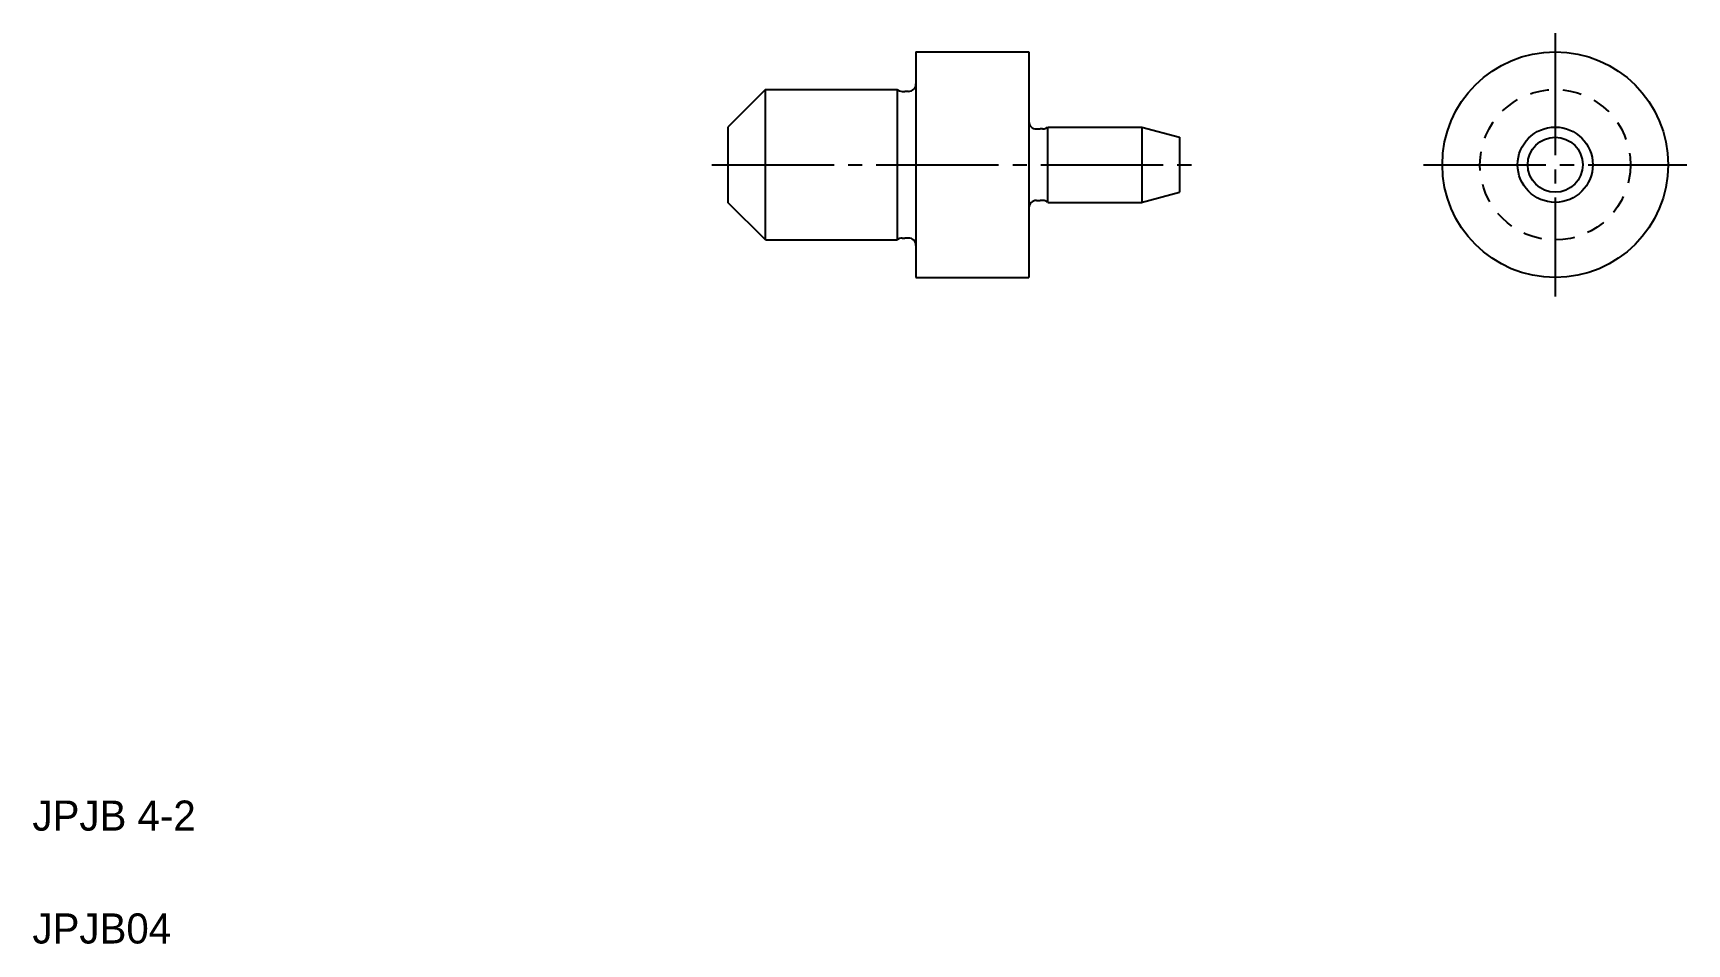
# Model space of a CAD drawing. Extents: x 2 to 46, y 2 to 26.2.
import ezdxf

# ---------------------------------------------------------------- set-up
doc = ezdxf.new("R2010")
doc.units = 0
doc.header["$LTSCALE"] = 0.25
doc.linetypes.add('CENTER', pattern=[17.5, 13, -1.5, 1.5, -1.5])
doc.linetypes.add('DASHED', pattern=[3.5, 2, -1.5])
doc.layers.get('0').update_dxf_attribs({"linetype": 'CONTINUOUS'})
doc.layers.add('CENTER', color=1, linetype='CENTER')
doc.styles.get("Standard").update_dxf_attribs({"font": 'txt', "height": 0.64})

msp = doc.modelspace()

# ---------------------------------------------------------------- linework, layer by layer
at = {"linetype": 'CONTINUOUS'}
for p, q in [((25.483, 25.703), (25.483, 24.853)), ((25.483, 25.703), (28.483, 25.703)), ((28.483, 25.703), (28.483, 23.853)), ((21.483, 24.703), (20.483, 23.703)), ((21.483, 20.703), (21.483, 24.703)), ((21.483, 24.703), (24.983, 24.703)), ((24.983, 24.703), (24.983, 20.703)), ((25.283, 24.653), (25.183, 24.653)), ((20.483, 23.703), (20.483, 21.703)), ((28.683, 23.653), (28.783, 23.653)), ((28.983, 23.703), (31.483, 23.703)), ((28.983, 21.703), (28.983, 23.703)), ((31.483, 23.703), (32.483, 23.435)), ((31.483, 23.703), (31.483, 21.703)), ((32.483, 23.435), (32.483, 21.971)), ((21.483, 20.703), (20.483, 21.703)), ((28.683, 21.753), (28.783, 21.753)), ((28.983, 21.703), (31.483, 21.703)), ((31.471, 21.7), (32.483, 21.971)), ((21.483, 20.703), (24.983, 20.703)), ((25.283, 20.753), (25.183, 20.753)), ((25.483, 19.703), (28.483, 19.703))]:
    msp.add_line(p, q, dxfattribs=at)
for p, q in [((25.115, 24.653), (25.183, 24.653)), ((25.483, 24.853), (25.483, 20.553)), ((25.483, 24.203), (25.483, 24.203)), ((28.483, 23.853), (28.483, 21.553)), ((28.85, 23.653), (28.783, 23.653)), ((25.483, 22.703), (25.483, 22.703)), ((28.483, 21.553), (28.483, 19.703)), ((28.85, 21.753), (28.783, 21.753)), ((25.115, 20.753), (25.183, 20.753)), ((25.483, 20.553), (25.483, 19.703))]:
    msp.add_line(p, q)
for radius in [3, 1, 0.732]:
    msp.add_circle((42.473, 22.703), radius, dxfattribs=at)
at = {"color": 3, "linetype": 'DASHED'}
msp.add_circle((42.473, 22.703), 2, dxfattribs=at)
for centre, start, end in [((25.115, 24.853), 228.5904, 270), ((28.85, 23.853), 270, 311.4096), ((28.85, 21.553), 48.5904, 90), ((25.115, 20.553), 90, 131.4096)]:
    msp.add_arc(centre, 0.2, start, end)
at = {"linetype": 'CONTINUOUS'}
for centre, start, end in [((25.283, 24.853), 270, 0), ((28.683, 23.853), 180, 270), ((28.683, 21.553), 90, 180), ((25.283, 20.553), 0, 90)]:
    msp.add_arc(centre, 0.2, start, end, dxfattribs=at)
at = {"layer": 'CENTER', "color": 1, "linetype": 'CENTER'}
for p, q in [((42.473, 26.203), (42.473, 19.203)), ((20.054, 22.703), (33.123, 22.703)), ((38.973, 22.703), (45.973, 22.703))]:
    msp.add_line(p, q, dxfattribs=at)

# ---------------------------------------------------------------- texts
for s, p in [('JPJB 4-2', (2, 5)), ('JPJB04', (2, 2))]:
    msp.add_text(s, height=0.8).set_placement(p)

doc.saveas('drawing.dxf')
